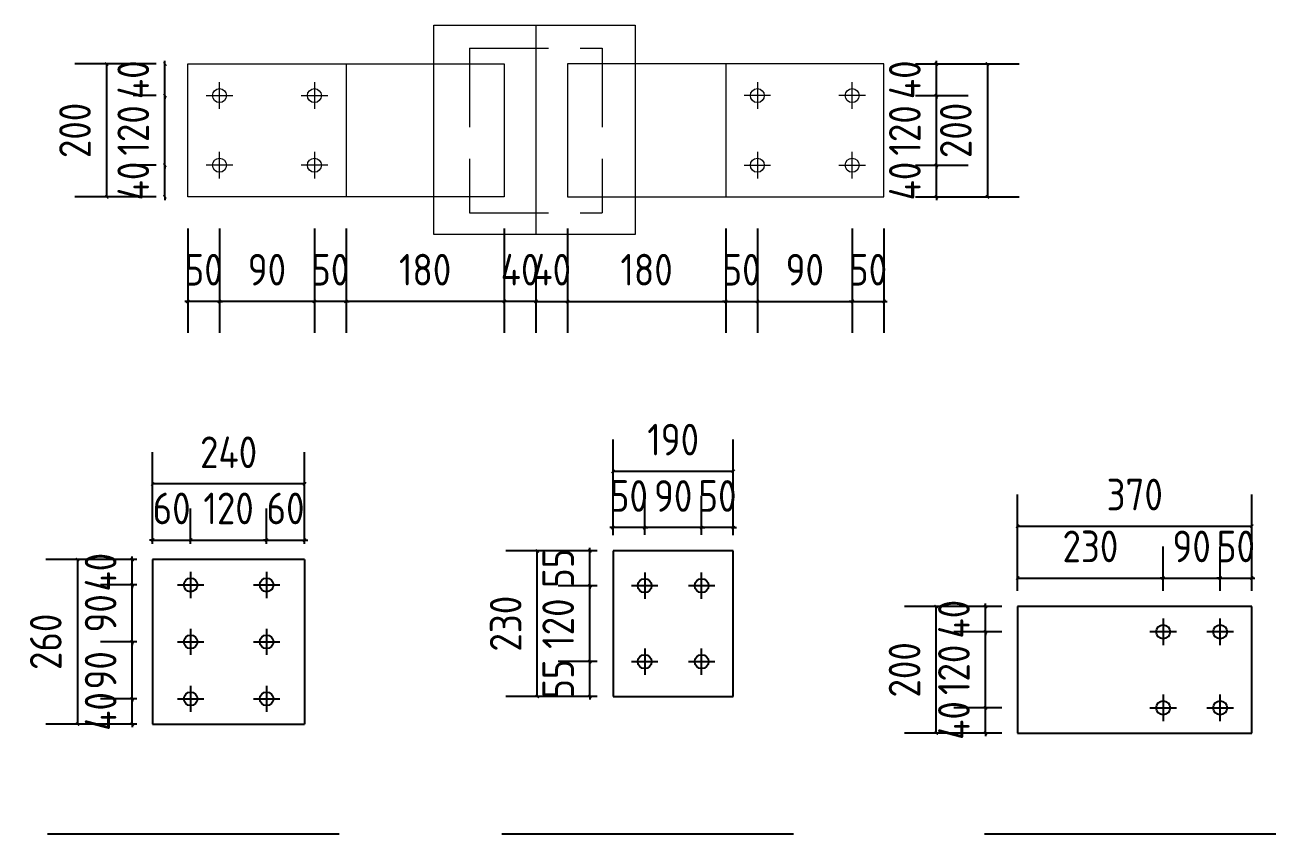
# Model space of a CAD drawing. Extents: x 411778 to 673094, y -11605 to 324395.
# Drawn here: x 487828 to 491782, y 129825 to 132381 of the extents above; entities that cross this region are included whole.
import ezdxf

# ---------------------------------------------------------------- set-up
doc = ezdxf.new("R2010")
doc.units = 0
doc.header["$LTSCALE"] = 1000
doc.header["$MEASUREMENT"] = 0
doc.linetypes.add('DASH', pattern=[0.35, 0.25, -0.1])
doc.styles.get("Standard").update_dxf_attribs({"font": 'gbenor.shx', "bigfont": 'gbcbig.shx'})
doc.dimstyles.get("Standard").update_dxf_attribs({"dimscale": 100, "dimtxt": 3.5, "dimasz": 1, "dimexe": 2.5, "dimexo": 3, "dimgap": 1.5, "dimtad": 1, "dimdec": 0, "dimzin": 0, "dimdsep": 46, "dimtxsty": 'Standard', "dimblk": 'ARCHTICK', "dimcen": 0.09, "dimadec": 0, "dimazin": 0, "dimtfac": 1, "dimtdec": 0, "dimtix": 1, "dimtmove": 2, "dimatfit": 3, "dimfxl": 1, "dimtolj": 1, "dimtzin": 0, "dimarcsym": 0})

# ---------------------------------------------------------------- blocks, each defined once
blk = doc.blocks.new('_ArchTick')
at = {"color": 0, "linetype": 'ByBlock', "const_width": 0.4}
blk.add_lwpolyline([(-0.5, -0.5), (0.5, 0.5)], dxfattribs=at)
blk = doc.blocks.new('*D84')
at = {"color": 3, "lineweight": -2}
for p, q in [((489543, 131737.9), (489543, 131407.9)), ((489443, 131619.4), (489443, 131407.9)), ((489443, 131507.9), (489433, 131507.9)), ((489443, 131507.9), (489543, 131507.9)), ((489543, 131507.9), (489553, 131507.9))]:
    blk.add_line(p, q, dxfattribs=at)
at = {"layer": 'Defpoints', "color": 0}
for p in [(489543, 131837.9), (489443, 131719.4), (489543, 131507.9)]:
    blk.add_point(p, dxfattribs=at)
at = {"color": 3, "lineweight": -2, "xscale": 10, "yscale": 10, "zscale": 10}
blk.add_blockref('_ArchTick', (489443, 131507.9), dxfattribs=at)
at = {"color": 3, "lineweight": -2, "xscale": 10, "yscale": 10, "zscale": 10, "rotation": 180}
blk.add_blockref('_ArchTick', (489543, 131507.9), dxfattribs=at)
at = {"color": 0, "lineweight": 15, "insert": (489493, 131607.9), "char_height": 100, "attachment_point": 5}
blk.add_mtext('\\A1;40', dxfattribs=at)
blk = doc.blocks.new('*D85')
at = {"color": 3, "lineweight": -2}
for p, q in [((489543, 131737.9), (489543, 131407.9)), ((490043, 131737.9), (490043, 131407.9)), ((489543, 131507.9), (490043, 131507.9))]:
    blk.add_line(p, q, dxfattribs=at)
at = {"layer": 'Defpoints', "color": 0}
for p in [(489543, 131837.9), (490043, 131837.9), (490043, 131507.9)]:
    blk.add_point(p, dxfattribs=at)
at = {"color": 3, "lineweight": -2, "xscale": 10, "yscale": 10, "zscale": 10, "rotation": 180}
blk.add_blockref('_ArchTick', (489543, 131507.9), dxfattribs=at)
at = {"color": 3, "lineweight": -2, "xscale": 10, "yscale": 10, "zscale": 10}
blk.add_blockref('_ArchTick', (490043, 131507.9), dxfattribs=at)
at = {"color": 0, "lineweight": 15, "insert": (489793, 131607.9), "char_height": 100, "attachment_point": 5}
blk.add_mtext('\\A1;180', dxfattribs=at)
blk = doc.blocks.new('*D86')
at = {"color": 3, "lineweight": -2}
for p, q in [((490043, 131737.9), (490043, 131407.9)), ((490143, 131737.9), (490143, 131407.9)), ((490043, 131507.9), (490033, 131507.9)), ((490043, 131507.9), (490143, 131507.9)), ((490143, 131507.9), (490153, 131507.9))]:
    blk.add_line(p, q, dxfattribs=at)
at = {"layer": 'Defpoints', "color": 0}
for p in [(490043, 131837.9), (490143, 131837.9), (490143, 131507.9)]:
    blk.add_point(p, dxfattribs=at)
at = {"color": 3, "lineweight": -2, "xscale": 10, "yscale": 10, "zscale": 10}
blk.add_blockref('_ArchTick', (490043, 131507.9), dxfattribs=at)
at = {"color": 3, "lineweight": -2, "xscale": 10, "yscale": 10, "zscale": 10, "rotation": 180}
blk.add_blockref('_ArchTick', (490143, 131507.9), dxfattribs=at)
at = {"color": 0, "lineweight": 15, "insert": (490093, 131607.9), "char_height": 100, "attachment_point": 5}
blk.add_mtext('\\A1;50', dxfattribs=at)
blk = doc.blocks.new('*D60')
at = {"color": 3, "lineweight": -2}
for p, q in [((490143, 131737.9), (490143, 131407.9)), ((490443, 131737.9), (490443, 131407.9)), ((490143, 131507.9), (490443, 131507.9))]:
    blk.add_line(p, q, dxfattribs=at)
at = {"layer": 'Defpoints', "color": 0}
for p in [(490143, 131837.9), (490443, 131837.9), (490443, 131507.9)]:
    blk.add_point(p, dxfattribs=at)
at = {"color": 3, "lineweight": -2, "xscale": 10, "yscale": 10, "zscale": 10, "rotation": 180}
blk.add_blockref('_ArchTick', (490143, 131507.9), dxfattribs=at)
at = {"color": 3, "lineweight": -2, "xscale": 10, "yscale": 10, "zscale": 10}
blk.add_blockref('_ArchTick', (490443, 131507.9), dxfattribs=at)
at = {"color": 0, "lineweight": 15, "insert": (490293, 131607.9), "char_height": 100, "attachment_point": 5}
blk.add_mtext('\\A1;90', dxfattribs=at)
blk = doc.blocks.new('*D87')
at = {"color": 3, "lineweight": -2}
for p, q in [((490443, 131737.9), (490443, 131407.9)), ((490543, 131737.9), (490543, 131407.9)), ((490443, 131507.9), (490433, 131507.9)), ((490443, 131507.9), (490543, 131507.9)), ((490543, 131507.9), (490553, 131507.9))]:
    blk.add_line(p, q, dxfattribs=at)
at = {"layer": 'Defpoints', "color": 0}
for p in [(490443, 131837.9), (490543, 131837.9), (490543, 131507.9)]:
    blk.add_point(p, dxfattribs=at)
at = {"color": 3, "lineweight": -2, "xscale": 10, "yscale": 10, "zscale": 10}
blk.add_blockref('_ArchTick', (490443, 131507.9), dxfattribs=at)
at = {"color": 3, "lineweight": -2, "xscale": 10, "yscale": 10, "zscale": 10, "rotation": 180}
blk.add_blockref('_ArchTick', (490543, 131507.9), dxfattribs=at)
at = {"color": 0, "lineweight": 15, "insert": (490493, 131607.9), "char_height": 100, "attachment_point": 5}
blk.add_mtext('\\A1;50', dxfattribs=at)
blk = doc.blocks.new('*D61')
at = {"color": 3, "lineweight": -2}
for p, q in [((489343, 131737.9), (489343, 131407.9)), ((489443, 131619.4), (489443, 131407.9)), ((489343, 131507.9), (489333, 131507.9)), ((489443, 131507.9), (489343, 131507.9)), ((489443, 131507.9), (489453, 131507.9))]:
    blk.add_line(p, q, dxfattribs=at)
at = {"layer": 'Defpoints', "color": 0}
for p in [(489343, 131837.9), (489443, 131719.4), (489343, 131507.9)]:
    blk.add_point(p, dxfattribs=at)
at = {"color": 3, "lineweight": -2, "xscale": 10, "yscale": 10, "zscale": 10}
blk.add_blockref('_ArchTick', (489343, 131507.9), dxfattribs=at)
at = {"color": 3, "lineweight": -2, "xscale": 10, "yscale": 10, "zscale": 10, "rotation": 180}
blk.add_blockref('_ArchTick', (489443, 131507.9), dxfattribs=at)
at = {"color": 0, "lineweight": 15, "insert": (489393, 131607.9), "char_height": 100, "attachment_point": 5}
blk.add_mtext('\\A1;40', dxfattribs=at)
blk = doc.blocks.new('*D62')
at = {"color": 3, "lineweight": -2}
for p, q in [((488843, 131737.9), (488843, 131407.9)), ((489343, 131737.9), (489343, 131407.9)), ((489343, 131507.9), (488843, 131507.9))]:
    blk.add_line(p, q, dxfattribs=at)
at = {"layer": 'Defpoints', "color": 0}
for p in [(488843, 131837.9), (489343, 131837.9), (488843, 131507.9)]:
    blk.add_point(p, dxfattribs=at)
at = {"color": 3, "lineweight": -2, "xscale": 10, "yscale": 10, "zscale": 10, "rotation": 180}
blk.add_blockref('_ArchTick', (488843, 131507.9), dxfattribs=at)
at = {"color": 3, "lineweight": -2, "xscale": 10, "yscale": 10, "zscale": 10}
blk.add_blockref('_ArchTick', (489343, 131507.9), dxfattribs=at)
at = {"color": 0, "lineweight": 15, "insert": (489093, 131607.9), "char_height": 100, "attachment_point": 5}
blk.add_mtext('\\A1;180', dxfattribs=at)
blk = doc.blocks.new('*D63')
at = {"color": 3, "lineweight": -2}
for p, q in [((488743, 131737.9), (488743, 131407.9)), ((488843, 131737.9), (488843, 131407.9)), ((488743, 131507.9), (488733, 131507.9)), ((488843, 131507.9), (488743, 131507.9)), ((488843, 131507.9), (488853, 131507.9))]:
    blk.add_line(p, q, dxfattribs=at)
at = {"layer": 'Defpoints', "color": 0}
for p in [(488743, 131837.9), (488843, 131837.9), (488743, 131507.9)]:
    blk.add_point(p, dxfattribs=at)
at = {"color": 3, "lineweight": -2, "xscale": 10, "yscale": 10, "zscale": 10}
blk.add_blockref('_ArchTick', (488743, 131507.9), dxfattribs=at)
at = {"color": 3, "lineweight": -2, "xscale": 10, "yscale": 10, "zscale": 10, "rotation": 180}
blk.add_blockref('_ArchTick', (488843, 131507.9), dxfattribs=at)
at = {"color": 0, "lineweight": 15, "insert": (488793, 131607.9), "char_height": 100, "attachment_point": 5}
blk.add_mtext('\\A1;50', dxfattribs=at)
blk = doc.blocks.new('*D64')
at = {"color": 3, "lineweight": -2}
for p, q in [((488443, 131737.9), (488443, 131407.9)), ((488743, 131737.9), (488743, 131407.9)), ((488743, 131507.9), (488443, 131507.9))]:
    blk.add_line(p, q, dxfattribs=at)
at = {"layer": 'Defpoints', "color": 0}
for p in [(488443, 131837.9), (488743, 131837.9), (488443, 131507.9)]:
    blk.add_point(p, dxfattribs=at)
at = {"color": 3, "lineweight": -2, "xscale": 10, "yscale": 10, "zscale": 10, "rotation": 180}
blk.add_blockref('_ArchTick', (488443, 131507.9), dxfattribs=at)
at = {"color": 3, "lineweight": -2, "xscale": 10, "yscale": 10, "zscale": 10}
blk.add_blockref('_ArchTick', (488743, 131507.9), dxfattribs=at)
at = {"color": 0, "lineweight": 15, "insert": (488593, 131607.9), "char_height": 100, "attachment_point": 5}
blk.add_mtext('\\A1;90', dxfattribs=at)
blk = doc.blocks.new('*D65')
at = {"color": 3, "lineweight": -2}
for p, q in [((488343, 131737.9), (488343, 131407.9)), ((488443, 131737.9), (488443, 131407.9)), ((488343, 131507.9), (488333, 131507.9)), ((488443, 131507.9), (488343, 131507.9)), ((488443, 131507.9), (488453, 131507.9))]:
    blk.add_line(p, q, dxfattribs=at)
at = {"layer": 'Defpoints', "color": 0}
for p in [(488343, 131837.9), (488443, 131837.9), (488343, 131507.9)]:
    blk.add_point(p, dxfattribs=at)
at = {"color": 3, "lineweight": -2, "xscale": 10, "yscale": 10, "zscale": 10}
blk.add_blockref('_ArchTick', (488343, 131507.9), dxfattribs=at)
at = {"color": 3, "lineweight": -2, "xscale": 10, "yscale": 10, "zscale": 10, "rotation": 180}
blk.add_blockref('_ArchTick', (488443, 131507.9), dxfattribs=at)
at = {"color": 0, "lineweight": 15, "insert": (488393, 131607.9), "char_height": 100, "attachment_point": 5}
blk.add_mtext('\\A1;50', dxfattribs=at)
blk = doc.blocks.new('*D66')
at = {"color": 3, "lineweight": -2}
for p, q in [((488270.5, 131937.9), (488270.5, 131947.9)), ((488243, 131937.9), (488170.5, 131937.9)), ((488270.5, 131837.9), (488270.5, 131937.9)), ((488243, 131837.9), (488170.5, 131837.9)), ((488270.5, 131837.9), (488270.5, 131827.9))]:
    blk.add_line(p, q, dxfattribs=at)
at = {"layer": 'Defpoints', "color": 0}
for p in [(488270.5, 131937.9), (488343, 131937.9), (488343, 131837.9)]:
    blk.add_point(p, dxfattribs=at)
at = {"color": 3, "lineweight": -2, "xscale": 10, "yscale": 10, "zscale": 10}
for p, rotation in [((488270.5, 131937.9), 270), ((488270.5, 131837.9), 90)]:
    blk.add_blockref('_ArchTick', p, dxfattribs=dict(at, rotation=rotation))
at = {"color": 0, "lineweight": 15, "insert": (488170.5, 131887.9), "char_height": 100, "attachment_point": 5, "rotation": 90}
blk.add_mtext('\\A1;40', dxfattribs=at)
blk = doc.blocks.new('*D67')
at = {"color": 3, "lineweight": -2}
for p, q in [((488243, 132157.9), (488170.5, 132157.9)), ((488270.5, 132157.9), (488270.5, 132167.9)), ((488270.5, 131937.9), (488270.5, 132157.9)), ((488243, 131937.9), (488170.5, 131937.9)), ((488270.5, 131937.9), (488270.5, 131927.9))]:
    blk.add_line(p, q, dxfattribs=at)
at = {"layer": 'Defpoints', "color": 0}
for p in [(488270.5, 132157.9), (488343, 132157.9), (488343, 131937.9)]:
    blk.add_point(p, dxfattribs=at)
at = {"color": 3, "lineweight": -2, "xscale": 10, "yscale": 10, "zscale": 10}
for p, rotation in [((488270.5, 132157.9), 270), ((488270.5, 131937.9), 90)]:
    blk.add_blockref('_ArchTick', p, dxfattribs=dict(at, rotation=rotation))
at = {"color": 0, "lineweight": 15, "insert": (488170.5, 132047.9), "char_height": 100, "attachment_point": 5, "rotation": 90}
blk.add_mtext('\\A1;120', dxfattribs=at)
blk = doc.blocks.new('*D68')
at = {"color": 3, "lineweight": -2}
for p, q in [((488270.5, 132257.9), (488270.5, 132267.9)), ((488243, 132257.9), (488170.5, 132257.9)), ((488270.5, 132157.9), (488270.5, 132257.9)), ((488243, 132157.9), (488170.5, 132157.9)), ((488270.5, 132157.9), (488270.5, 132147.9))]:
    blk.add_line(p, q, dxfattribs=at)
at = {"layer": 'Defpoints', "color": 0}
for p in [(488270.5, 132257.9), (488343, 132257.9), (488343, 132157.9)]:
    blk.add_point(p, dxfattribs=at)
at = {"color": 3, "lineweight": -2, "xscale": 10, "yscale": 10, "zscale": 10}
for p, rotation in [((488270.5, 132257.9), 270), ((488270.5, 132157.9), 90)]:
    blk.add_blockref('_ArchTick', p, dxfattribs=dict(at, rotation=rotation))
at = {"color": 0, "lineweight": 15, "insert": (488170.5, 132207.9), "char_height": 100, "attachment_point": 5, "rotation": 90}
blk.add_mtext('\\A1;40', dxfattribs=at)
blk = doc.blocks.new('*D69')
at = {"color": 3, "lineweight": -2}
for p, q in [((488243, 132257.9), (487986.3, 132257.9)), ((488086.3, 132257.9), (488086.3, 131837.9)), ((488243, 131837.9), (487986.3, 131837.9))]:
    blk.add_line(p, q, dxfattribs=at)
at = {"layer": 'Defpoints', "color": 0}
for p in [(488343, 132257.9), (488086.3, 131837.9), (488343, 131837.9)]:
    blk.add_point(p, dxfattribs=at)
at = {"color": 3, "lineweight": -2, "xscale": 10, "yscale": 10, "zscale": 10}
for p, rotation in [((488086.3, 132257.9), 90), ((488086.3, 131837.9), 270)]:
    blk.add_blockref('_ArchTick', p, dxfattribs=dict(at, rotation=rotation))
at = {"color": 0, "lineweight": 15, "insert": (487986.3, 132047.9), "char_height": 100, "attachment_point": 5, "rotation": 90}
blk.add_mtext('\\A1;200', dxfattribs=at)
blk = doc.blocks.new('*D70')
at = {"color": 3, "lineweight": -2}
for p, q in [((490709.2, 131937.9), (490709.2, 131947.9)), ((490643, 131937.9), (490809.2, 131937.9)), ((490709.2, 131837.9), (490709.2, 131937.9)), ((490643, 131837.9), (490809.2, 131837.9)), ((490709.2, 131837.9), (490709.2, 131827.9))]:
    blk.add_line(p, q, dxfattribs=at)
at = {"layer": 'Defpoints', "color": 0}
for p in [(490543, 131937.9), (490709.2, 131937.9), (490543, 131837.9)]:
    blk.add_point(p, dxfattribs=at)
at = {"color": 3, "lineweight": -2, "xscale": 10, "yscale": 10, "zscale": 10}
for p, rotation in [((490709.2, 131937.9), 270), ((490709.2, 131837.9), 90)]:
    blk.add_blockref('_ArchTick', p, dxfattribs=dict(at, rotation=rotation))
at = {"color": 0, "lineweight": 15, "insert": (490609.2, 131887.9), "char_height": 100, "attachment_point": 5, "rotation": 90}
blk.add_mtext('\\A1;40', dxfattribs=at)
blk = doc.blocks.new('*D71')
at = {"color": 3, "lineweight": -2}
for p, q in [((490643, 132157.9), (490809.2, 132157.9)), ((490709.2, 132157.9), (490709.2, 132167.9)), ((490709.2, 131937.9), (490709.2, 132157.9)), ((490643, 131937.9), (490809.2, 131937.9)), ((490709.2, 131937.9), (490709.2, 131927.9))]:
    blk.add_line(p, q, dxfattribs=at)
at = {"layer": 'Defpoints', "color": 0}
for p in [(490543, 132157.9), (490709.2, 132157.9), (490543, 131937.9)]:
    blk.add_point(p, dxfattribs=at)
at = {"color": 3, "lineweight": -2, "xscale": 10, "yscale": 10, "zscale": 10}
for p, rotation in [((490709.2, 132157.9), 270), ((490709.2, 131937.9), 90)]:
    blk.add_blockref('_ArchTick', p, dxfattribs=dict(at, rotation=rotation))
at = {"color": 0, "lineweight": 15, "insert": (490609.2, 132047.9), "char_height": 100, "attachment_point": 5, "rotation": 90}
blk.add_mtext('\\A1;120', dxfattribs=at)
blk = doc.blocks.new('*D72')
at = {"color": 3, "lineweight": -2}
for p, q in [((490709.2, 132257.9), (490709.2, 132267.9)), ((490643, 132257.9), (490809.2, 132257.9)), ((490709.2, 132157.9), (490709.2, 132257.9)), ((490643, 132157.9), (490809.2, 132157.9)), ((490709.2, 132157.9), (490709.2, 132147.9))]:
    blk.add_line(p, q, dxfattribs=at)
at = {"layer": 'Defpoints', "color": 0}
for p in [(490543, 132257.9), (490709.2, 132257.9), (490543, 132157.9)]:
    blk.add_point(p, dxfattribs=at)
at = {"color": 3, "lineweight": -2, "xscale": 10, "yscale": 10, "zscale": 10}
for p, rotation in [((490709.2, 132257.9), 270), ((490709.2, 132157.9), 90)]:
    blk.add_blockref('_ArchTick', p, dxfattribs=dict(at, rotation=rotation))
at = {"color": 0, "lineweight": 15, "insert": (490609.2, 132207.9), "char_height": 100, "attachment_point": 5, "rotation": 90}
blk.add_mtext('\\A1;40', dxfattribs=at)
blk = doc.blocks.new('*D73')
at = {"color": 3, "lineweight": -2}
for p, q in [((490643, 132257.9), (490970.3, 132257.9)), ((490870.3, 132257.9), (490870.3, 131837.9)), ((490643, 131837.9), (490970.3, 131837.9))]:
    blk.add_line(p, q, dxfattribs=at)
at = {"layer": 'Defpoints', "color": 0}
for p in [(490543, 132257.9), (490543, 131837.9), (490870.3, 131837.9)]:
    blk.add_point(p, dxfattribs=at)
at = {"color": 3, "lineweight": -2, "xscale": 10, "yscale": 10, "zscale": 10}
for p, rotation in [((490870.3, 132257.9), 90), ((490870.3, 131837.9), 270)]:
    blk.add_blockref('_ArchTick', p, dxfattribs=dict(at, rotation=rotation))
at = {"color": 0, "lineweight": 15, "insert": (490770.3, 132047.9), "char_height": 100, "attachment_point": 5, "rotation": 90}
blk.add_mtext('\\A1;200', dxfattribs=at)
blk = doc.blocks.new('*D92')
at = {"color": 3, "lineweight": -2}
for p, q in [((488181.8, 130252.1), (488067.3, 130252.1)), ((488167.3, 130252.1), (488167.3, 130262.1)), ((488167.3, 130172.1), (488167.3, 130252.1)), ((488181.8, 130172.1), (488067.3, 130172.1)), ((488167.3, 130172.1), (488167.3, 130162.1))]:
    blk.add_line(p, q, dxfattribs=at)
at = {"layer": 'Defpoints', "color": 0}
for p in [(488167.3, 130252.1), (488231.8, 130252.1), (488231.8, 130172.1)]:
    blk.add_point(p, dxfattribs=at)
at = {"color": 3, "lineweight": -2, "xscale": 10, "yscale": 10, "zscale": 10}
for p, rotation in [((488167.3, 130252.1), 270), ((488167.3, 130172.1), 90)]:
    blk.add_blockref('_ArchTick', p, dxfattribs=dict(at, rotation=rotation))
at = {"color": 0, "insert": (488067.3, 130212.1), "char_height": 100, "attachment_point": 5, "rotation": 90}
blk.add_mtext('\\A1;40', dxfattribs=at)
blk = doc.blocks.new('*D93')
at = {"color": 3, "lineweight": -2}
for p, q in [((488167.3, 130432.1), (488167.3, 130442.1)), ((488181.8, 130432.1), (488067.3, 130432.1)), ((488167.3, 130252.1), (488167.3, 130432.1)), ((488181.8, 130252.1), (488067.3, 130252.1)), ((488167.3, 130252.1), (488167.3, 130242.1))]:
    blk.add_line(p, q, dxfattribs=at)
at = {"layer": 'Defpoints', "color": 0}
for p in [(488167.3, 130432.1), (488231.8, 130432.1), (488231.8, 130252.1)]:
    blk.add_point(p, dxfattribs=at)
at = {"color": 3, "lineweight": -2, "xscale": 10, "yscale": 10, "zscale": 10}
for p, rotation in [((488167.3, 130432.1), 270), ((488167.3, 130252.1), 90)]:
    blk.add_blockref('_ArchTick', p, dxfattribs=dict(at, rotation=rotation))
at = {"color": 0, "insert": (488067.3, 130342.1), "char_height": 100, "attachment_point": 5, "rotation": 90}
blk.add_mtext('\\A1;90', dxfattribs=at)
blk = doc.blocks.new('*D94')
at = {"color": 3, "lineweight": -2}
for p, q in [((488181.8, 130612.1), (488067.3, 130612.1)), ((488167.3, 130612.1), (488167.3, 130622.1)), ((488167.3, 130432.1), (488167.3, 130612.1)), ((488181.8, 130432.1), (488067.3, 130432.1)), ((488167.3, 130432.1), (488167.3, 130422.1))]:
    blk.add_line(p, q, dxfattribs=at)
at = {"layer": 'Defpoints', "color": 0}
for p in [(488167.3, 130612.1), (488231.8, 130612.1), (488231.8, 130432.1)]:
    blk.add_point(p, dxfattribs=at)
at = {"color": 3, "lineweight": -2, "xscale": 10, "yscale": 10, "zscale": 10}
for p, rotation in [((488167.3, 130612.1), 270), ((488167.3, 130432.1), 90)]:
    blk.add_blockref('_ArchTick', p, dxfattribs=dict(at, rotation=rotation))
at = {"color": 0, "insert": (488067.3, 130522.1), "char_height": 100, "attachment_point": 5, "rotation": 90}
blk.add_mtext('\\A1;90', dxfattribs=at)
blk = doc.blocks.new('*D95')
at = {"color": 3, "lineweight": -2}
for p, q in [((488181.8, 130692.1), (488067.3, 130692.1)), ((488167.3, 130692.1), (488167.3, 130702.1)), ((488167.3, 130612.1), (488167.3, 130692.1)), ((488181.8, 130612.1), (488067.3, 130612.1)), ((488167.3, 130612.1), (488167.3, 130602.1))]:
    blk.add_line(p, q, dxfattribs=at)
at = {"layer": 'Defpoints', "color": 0}
for p in [(488167.3, 130692.1), (488231.8, 130692.1), (488231.8, 130612.1)]:
    blk.add_point(p, dxfattribs=at)
at = {"color": 3, "lineweight": -2, "xscale": 10, "yscale": 10, "zscale": 10}
for p, rotation in [((488167.3, 130692.1), 270), ((488167.3, 130612.1), 90)]:
    blk.add_blockref('_ArchTick', p, dxfattribs=dict(at, rotation=rotation))
at = {"color": 0, "insert": (488067.3, 130652.1), "char_height": 100, "attachment_point": 5, "rotation": 90}
blk.add_mtext('\\A1;40', dxfattribs=at)
blk = doc.blocks.new('*D79')
at = {"color": 3, "lineweight": -2}
for p, q in [((488231.8, 130742.1), (488231.8, 130853.6)), ((488351.8, 130742.1), (488351.8, 130853.6)), ((488231.8, 130753.6), (488221.8, 130753.6)), ((488231.8, 130753.6), (488351.8, 130753.6)), ((488351.8, 130753.6), (488361.8, 130753.6))]:
    blk.add_line(p, q, dxfattribs=at)
at = {"layer": 'Defpoints', "color": 0}
for p in [(488351.8, 130753.6), (488231.8, 130692.1), (488351.8, 130692.1)]:
    blk.add_point(p, dxfattribs=at)
at = {"color": 3, "lineweight": -2, "xscale": 10, "yscale": 10, "zscale": 10}
blk.add_blockref('_ArchTick', (488231.8, 130753.6), dxfattribs=at)
at = {"color": 3, "lineweight": -2, "xscale": 10, "yscale": 10, "zscale": 10, "rotation": 180}
blk.add_blockref('_ArchTick', (488351.8, 130753.6), dxfattribs=at)
at = {"color": 0, "insert": (488291.8, 130853.6), "char_height": 100, "attachment_point": 5}
blk.add_mtext('\\A1;60', dxfattribs=at)
blk = doc.blocks.new('*D80')
at = {"color": 3, "lineweight": -2}
for p, q in [((488351.8, 130742.1), (488351.8, 130853.6)), ((488591.8, 130742.1), (488591.8, 130853.6)), ((488351.8, 130753.6), (488591.8, 130753.6))]:
    blk.add_line(p, q, dxfattribs=at)
at = {"layer": 'Defpoints', "color": 0}
for p in [(488591.8, 130753.6), (488351.8, 130692.1), (488591.8, 130692.1)]:
    blk.add_point(p, dxfattribs=at)
at = {"color": 3, "lineweight": -2, "xscale": 10, "yscale": 10, "zscale": 10, "rotation": 180}
blk.add_blockref('_ArchTick', (488351.8, 130753.6), dxfattribs=at)
at = {"color": 3, "lineweight": -2, "xscale": 10, "yscale": 10, "zscale": 10}
blk.add_blockref('_ArchTick', (488591.8, 130753.6), dxfattribs=at)
at = {"color": 0, "insert": (488471.8, 130853.6), "char_height": 100, "attachment_point": 5}
blk.add_mtext('\\A1;120', dxfattribs=at)
blk = doc.blocks.new('*D96')
at = {"color": 3, "lineweight": -2}
for p, q in [((488591.8, 130742.1), (488591.8, 130853.6)), ((488711.8, 130742.1), (488711.8, 130853.6)), ((488591.8, 130753.6), (488581.8, 130753.6)), ((488591.8, 130753.6), (488711.8, 130753.6)), ((488711.8, 130753.6), (488721.8, 130753.6))]:
    blk.add_line(p, q, dxfattribs=at)
at = {"layer": 'Defpoints', "color": 0}
for p in [(488711.8, 130753.6), (488591.8, 130692.1), (488711.8, 130692.1)]:
    blk.add_point(p, dxfattribs=at)
at = {"color": 3, "lineweight": -2, "xscale": 10, "yscale": 10, "zscale": 10}
blk.add_blockref('_ArchTick', (488591.8, 130753.6), dxfattribs=at)
at = {"color": 3, "lineweight": -2, "xscale": 10, "yscale": 10, "zscale": 10, "rotation": 180}
blk.add_blockref('_ArchTick', (488711.8, 130753.6), dxfattribs=at)
at = {"color": 0, "insert": (488651.8, 130853.6), "char_height": 100, "attachment_point": 5}
blk.add_mtext('\\A1;60', dxfattribs=at)
blk = doc.blocks.new('*D97')
at = {"color": 3, "lineweight": -2}
for p, q in [((488231.8, 130742.1), (488231.8, 131031)), ((488711.8, 130742.1), (488711.8, 131031)), ((488711.8, 130931), (488231.8, 130931))]:
    blk.add_line(p, q, dxfattribs=at)
at = {"layer": 'Defpoints', "color": 0}
for p in [(488231.8, 130931), (488231.8, 130692.1), (488711.8, 130692.1)]:
    blk.add_point(p, dxfattribs=at)
at = {"color": 3, "lineweight": -2, "xscale": 10, "yscale": 10, "zscale": 10, "rotation": 180}
blk.add_blockref('_ArchTick', (488231.8, 130931), dxfattribs=at)
at = {"color": 3, "lineweight": -2, "xscale": 10, "yscale": 10, "zscale": 10}
blk.add_blockref('_ArchTick', (488711.8, 130931), dxfattribs=at)
at = {"color": 0, "insert": (488471.8, 131031), "char_height": 100, "attachment_point": 5}
blk.add_mtext('\\A1;240', dxfattribs=at)
blk = doc.blocks.new('*D98')
at = {"color": 3, "lineweight": -2}
for p, q in [((488181.8, 130692.1), (487894, 130692.1)), ((487994, 130692.1), (487994, 130172.1)), ((488181.8, 130172.1), (487894, 130172.1))]:
    blk.add_line(p, q, dxfattribs=at)
at = {"layer": 'Defpoints', "color": 0}
for p in [(488231.8, 130692.1), (487994, 130172.1), (488231.8, 130172.1)]:
    blk.add_point(p, dxfattribs=at)
at = {"color": 3, "lineweight": -2, "xscale": 10, "yscale": 10, "zscale": 10}
for p, rotation in [((487994, 130692.1), 90), ((487994, 130172.1), 270)]:
    blk.add_blockref('_ArchTick', p, dxfattribs=dict(at, rotation=rotation))
at = {"color": 0, "insert": (487894, 130432.1), "char_height": 100, "attachment_point": 5, "rotation": 90}
blk.add_mtext('\\A1;260', dxfattribs=at)
blk = doc.blocks.new('*D99')
at = {"color": 3, "lineweight": -2}
for p, q in [((490915.8, 130223.6), (490764.3, 130223.6)), ((490864.3, 130223.6), (490864.3, 130233.6)), ((490864.3, 130143.6), (490864.3, 130223.6)), ((490915.8, 130143.6), (490764.3, 130143.6)), ((490864.3, 130143.6), (490864.3, 130133.6))]:
    blk.add_line(p, q, dxfattribs=at)
at = {"layer": 'Defpoints', "color": 0}
for p in [(490864.3, 130223.6), (490965.8, 130223.6), (490965.8, 130143.6)]:
    blk.add_point(p, dxfattribs=at)
at = {"color": 3, "lineweight": -2, "xscale": 10, "yscale": 10, "zscale": 10}
for p, rotation in [((490864.3, 130223.6), 270), ((490864.3, 130143.6), 90)]:
    blk.add_blockref('_ArchTick', p, dxfattribs=dict(at, rotation=rotation))
at = {"color": 0, "insert": (490764.3, 130183.6), "char_height": 100, "attachment_point": 5, "rotation": 90}
blk.add_mtext('\\A1;40', dxfattribs=at)
blk = doc.blocks.new('*D81')
at = {"color": 3, "lineweight": -2}
for p, q in [((490915.8, 130463.6), (490764.3, 130463.6)), ((490864.3, 130223.6), (490864.3, 130463.6)), ((490915.8, 130223.6), (490764.3, 130223.6))]:
    blk.add_line(p, q, dxfattribs=at)
at = {"layer": 'Defpoints', "color": 0}
for p in [(490864.3, 130463.6), (490965.8, 130463.6), (490965.8, 130223.6)]:
    blk.add_point(p, dxfattribs=at)
at = {"color": 3, "lineweight": -2, "xscale": 10, "yscale": 10, "zscale": 10}
for p, rotation in [((490864.3, 130463.6), 90), ((490864.3, 130223.6), 270)]:
    blk.add_blockref('_ArchTick', p, dxfattribs=dict(at, rotation=rotation))
at = {"color": 0, "insert": (490764.3, 130343.6), "char_height": 100, "attachment_point": 5, "rotation": 90}
blk.add_mtext('\\A1;120', dxfattribs=at)
blk = doc.blocks.new('*D100')
at = {"color": 3, "lineweight": -2}
for p, q in [((490915.8, 130543.6), (490764.3, 130543.6)), ((490864.3, 130543.6), (490864.3, 130553.6)), ((490864.3, 130463.6), (490864.3, 130543.6)), ((490915.8, 130463.6), (490764.3, 130463.6)), ((490864.3, 130463.6), (490864.3, 130453.6))]:
    blk.add_line(p, q, dxfattribs=at)
at = {"layer": 'Defpoints', "color": 0}
for p in [(490864.3, 130543.6), (490965.8, 130543.6), (490965.8, 130463.6)]:
    blk.add_point(p, dxfattribs=at)
at = {"color": 3, "lineweight": -2, "xscale": 10, "yscale": 10, "zscale": 10}
for p, rotation in [((490864.3, 130543.6), 270), ((490864.3, 130463.6), 90)]:
    blk.add_blockref('_ArchTick', p, dxfattribs=dict(at, rotation=rotation))
at = {"color": 0, "insert": (490764.3, 130503.6), "char_height": 100, "attachment_point": 5, "rotation": 90}
blk.add_mtext('\\A1;40', dxfattribs=at)
blk = doc.blocks.new('*D82')
at = {"color": 3, "lineweight": -2}
for p, q in [((490965.8, 130593.6), (490965.8, 130733.6)), ((491425.8, 130593.6), (491425.8, 130733.6)), ((490965.8, 130633.6), (491425.8, 130633.6))]:
    blk.add_line(p, q, dxfattribs=at)
at = {"layer": 'Defpoints', "color": 0}
for p in [(491425.8, 130633.6), (490965.8, 130543.6), (491425.8, 130543.6)]:
    blk.add_point(p, dxfattribs=at)
at = {"color": 3, "lineweight": -2, "xscale": 10, "yscale": 10, "zscale": 10, "rotation": 180}
blk.add_blockref('_ArchTick', (490965.8, 130633.6), dxfattribs=at)
at = {"color": 3, "lineweight": -2, "xscale": 10, "yscale": 10, "zscale": 10}
blk.add_blockref('_ArchTick', (491425.8, 130633.6), dxfattribs=at)
at = {"color": 0, "insert": (491195.8, 130733.6), "char_height": 100, "attachment_point": 5}
blk.add_mtext('\\A1;230', dxfattribs=at)
blk = doc.blocks.new('*D83')
at = {"color": 3, "lineweight": -2}
for p, q in [((491425.8, 130593.6), (491425.8, 130733.6)), ((491605.8, 130593.6), (491605.8, 130733.6)), ((491425.8, 130633.6), (491415.8, 130633.6)), ((491425.8, 130633.6), (491605.8, 130633.6)), ((491605.8, 130633.6), (491615.8, 130633.6))]:
    blk.add_line(p, q, dxfattribs=at)
at = {"layer": 'Defpoints', "color": 0}
for p in [(491605.8, 130633.6), (491425.8, 130543.6), (491605.8, 130543.6)]:
    blk.add_point(p, dxfattribs=at)
at = {"color": 3, "lineweight": -2, "xscale": 10, "yscale": 10, "zscale": 10}
blk.add_blockref('_ArchTick', (491425.8, 130633.6), dxfattribs=at)
at = {"color": 3, "lineweight": -2, "xscale": 10, "yscale": 10, "zscale": 10, "rotation": 180}
blk.add_blockref('_ArchTick', (491605.8, 130633.6), dxfattribs=at)
at = {"color": 0, "insert": (491515.8, 130733.6), "char_height": 100, "attachment_point": 5}
blk.add_mtext('\\A1;90', dxfattribs=at)
blk = doc.blocks.new('*D101')
at = {"color": 3, "lineweight": -2}
for p, q in [((491605.8, 130593.6), (491605.8, 130733.6)), ((491705.8, 130593.6), (491705.8, 130733.6)), ((491605.8, 130633.6), (491595.8, 130633.6)), ((491605.8, 130633.6), (491705.8, 130633.6)), ((491705.8, 130633.6), (491715.8, 130633.6))]:
    blk.add_line(p, q, dxfattribs=at)
at = {"layer": 'Defpoints', "color": 0}
for p in [(491705.8, 130633.6), (491605.8, 130543.6), (491705.8, 130543.6)]:
    blk.add_point(p, dxfattribs=at)
at = {"color": 3, "lineweight": -2, "xscale": 10, "yscale": 10, "zscale": 10}
blk.add_blockref('_ArchTick', (491605.8, 130633.6), dxfattribs=at)
at = {"color": 3, "lineweight": -2, "xscale": 10, "yscale": 10, "zscale": 10, "rotation": 180}
blk.add_blockref('_ArchTick', (491705.8, 130633.6), dxfattribs=at)
at = {"color": 0, "insert": (491655.8, 130733.6), "char_height": 100, "attachment_point": 5}
blk.add_mtext('\\A1;50', dxfattribs=at)
blk = doc.blocks.new('*D102')
at = {"color": 3, "lineweight": -2}
for p, q in [((490915.8, 130543.6), (490608.3, 130543.6)), ((490708.3, 130143.6), (490708.3, 130543.6)), ((490915.8, 130143.6), (490608.3, 130143.6))]:
    blk.add_line(p, q, dxfattribs=at)
at = {"layer": 'Defpoints', "color": 0}
for p in [(490708.3, 130543.6), (490965.8, 130543.6), (490965.8, 130143.6)]:
    blk.add_point(p, dxfattribs=at)
at = {"color": 3, "lineweight": -2, "xscale": 10, "yscale": 10, "zscale": 10}
for p, rotation in [((490708.3, 130543.6), 90), ((490708.3, 130143.6), 270)]:
    blk.add_blockref('_ArchTick', p, dxfattribs=dict(at, rotation=rotation))
at = {"color": 0, "insert": (490608.3, 130343.6), "char_height": 100, "attachment_point": 5, "rotation": 90}
blk.add_mtext('\\A1;200', dxfattribs=at)
blk = doc.blocks.new('*D103')
at = {"color": 3, "lineweight": -2}
for p, q in [((490965.8, 130593.6), (490965.8, 130897.5)), ((491705.8, 130593.6), (491705.8, 130897.5)), ((490965.8, 130797.5), (491705.8, 130797.5))]:
    blk.add_line(p, q, dxfattribs=at)
at = {"layer": 'Defpoints', "color": 0}
for p in [(491705.8, 130797.5), (490965.8, 130543.6), (491705.8, 130543.6)]:
    blk.add_point(p, dxfattribs=at)
at = {"color": 3, "lineweight": -2, "xscale": 10, "yscale": 10, "zscale": 10, "rotation": 180}
blk.add_blockref('_ArchTick', (490965.8, 130797.5), dxfattribs=at)
at = {"color": 3, "lineweight": -2, "xscale": 10, "yscale": 10, "zscale": 10}
blk.add_blockref('_ArchTick', (491705.8, 130797.5), dxfattribs=at)
at = {"color": 0, "insert": (491335.8, 130897.5), "char_height": 100, "attachment_point": 5}
blk.add_mtext('\\A1;370', dxfattribs=at)
blk = doc.blocks.new('*D106')
at = {"color": 3, "lineweight": -2}
for p, q in [((489637, 130369.5), (489513.5, 130369.5)), ((489613.5, 130369.5), (489613.5, 130379.5)), ((489613.5, 130259.5), (489613.5, 130369.5)), ((489637, 130259.5), (489513.5, 130259.5)), ((489613.5, 130259.5), (489613.5, 130249.5))]:
    blk.add_line(p, q, dxfattribs=at)
at = {"layer": 'Defpoints', "color": 0}
for p in [(489613.5, 130369.5), (489687, 130369.5), (489687, 130259.5)]:
    blk.add_point(p, dxfattribs=at)
at = {"color": 3, "lineweight": -2, "xscale": 10, "yscale": 10, "zscale": 10}
for p, rotation in [((489613.5, 130369.5), 270), ((489613.5, 130259.5), 90)]:
    blk.add_blockref('_ArchTick', p, dxfattribs=dict(at, rotation=rotation))
at = {"color": 0, "insert": (489513.5, 130314.5), "char_height": 100, "attachment_point": 5, "rotation": 90}
blk.add_mtext('\\A1;55', dxfattribs=at)
blk = doc.blocks.new('*D107')
at = {"color": 3, "lineweight": -2}
for p, q in [((489637, 130609.5), (489513.5, 130609.5)), ((489613.5, 130369.5), (489613.5, 130609.5)), ((489637, 130369.5), (489513.5, 130369.5))]:
    blk.add_line(p, q, dxfattribs=at)
at = {"layer": 'Defpoints', "color": 0}
for p in [(489613.5, 130609.5), (489687, 130609.5), (489687, 130369.5)]:
    blk.add_point(p, dxfattribs=at)
at = {"color": 3, "lineweight": -2, "xscale": 10, "yscale": 10, "zscale": 10}
for p, rotation in [((489613.5, 130609.5), 90), ((489613.5, 130369.5), 270)]:
    blk.add_blockref('_ArchTick', p, dxfattribs=dict(at, rotation=rotation))
at = {"color": 0, "insert": (489513.5, 130489.5), "char_height": 100, "attachment_point": 5, "rotation": 90}
blk.add_mtext('\\A1;120', dxfattribs=at)
blk = doc.blocks.new('*D108')
at = {"color": 3, "lineweight": -2}
for p, q in [((489637, 130719.5), (489513.5, 130719.5)), ((489613.5, 130719.5), (489613.5, 130729.5)), ((489613.5, 130609.5), (489613.5, 130719.5)), ((489637, 130609.5), (489513.5, 130609.5)), ((489613.5, 130609.5), (489613.5, 130599.5))]:
    blk.add_line(p, q, dxfattribs=at)
at = {"layer": 'Defpoints', "color": 0}
for p in [(489613.5, 130719.5), (489687, 130719.5), (489687, 130609.5)]:
    blk.add_point(p, dxfattribs=at)
at = {"color": 3, "lineweight": -2, "xscale": 10, "yscale": 10, "zscale": 10}
for p, rotation in [((489613.5, 130719.5), 270), ((489613.5, 130609.5), 90)]:
    blk.add_blockref('_ArchTick', p, dxfattribs=dict(at, rotation=rotation))
at = {"color": 0, "insert": (489513.5, 130664.5), "char_height": 100, "attachment_point": 5, "rotation": 90}
blk.add_mtext('\\A1;55', dxfattribs=at)
blk = doc.blocks.new('*D109')
at = {"color": 3, "lineweight": -2}
for p, q in [((489637, 130719.5), (489347.6, 130719.5)), ((489447.6, 130259.5), (489447.6, 130719.5)), ((489637, 130259.5), (489347.6, 130259.5))]:
    blk.add_line(p, q, dxfattribs=at)
at = {"layer": 'Defpoints', "color": 0}
for p in [(489447.6, 130719.5), (489687, 130719.5), (489687, 130259.5)]:
    blk.add_point(p, dxfattribs=at)
at = {"color": 3, "lineweight": -2, "xscale": 10, "yscale": 10, "zscale": 10}
for p, rotation in [((489447.6, 130719.5), 90), ((489447.6, 130259.5), 270)]:
    blk.add_blockref('_ArchTick', p, dxfattribs=dict(at, rotation=rotation))
at = {"color": 0, "insert": (489347.6, 130489.5), "char_height": 100, "attachment_point": 5, "rotation": 90}
blk.add_mtext('\\A1;230', dxfattribs=at)
blk = doc.blocks.new('*D110')
at = {"color": 3, "lineweight": -2}
for p, q in [((489967, 130770.5), (489967, 130893)), ((490067, 130770.5), (490067, 130893)), ((489967, 130793), (489957, 130793)), ((490067, 130793), (489967, 130793)), ((490067, 130793), (490077, 130793))]:
    blk.add_line(p, q, dxfattribs=at)
at = {"layer": 'Defpoints', "color": 0}
for p in [(489967, 130793), (489967, 130720.5), (490067, 130720.5)]:
    blk.add_point(p, dxfattribs=at)
at = {"color": 3, "lineweight": -2, "xscale": 10, "yscale": 10, "zscale": 10}
blk.add_blockref('_ArchTick', (489967, 130793), dxfattribs=at)
at = {"color": 3, "lineweight": -2, "xscale": 10, "yscale": 10, "zscale": 10, "rotation": 180}
blk.add_blockref('_ArchTick', (490067, 130793), dxfattribs=at)
at = {"color": 0, "insert": (490017, 130893), "char_height": 100, "attachment_point": 5}
blk.add_mtext('\\A1;50', dxfattribs=at)
blk = doc.blocks.new('*D111')
at = {"color": 3, "lineweight": -2}
for p, q in [((489787, 130770.5), (489787, 130893)), ((489967, 130770.5), (489967, 130893)), ((489787, 130793), (489777, 130793)), ((489967, 130793), (489787, 130793)), ((489967, 130793), (489977, 130793))]:
    blk.add_line(p, q, dxfattribs=at)
at = {"layer": 'Defpoints', "color": 0}
for p in [(489787, 130793), (489787, 130720.5), (489967, 130720.5)]:
    blk.add_point(p, dxfattribs=at)
at = {"color": 3, "lineweight": -2, "xscale": 10, "yscale": 10, "zscale": 10}
blk.add_blockref('_ArchTick', (489787, 130793), dxfattribs=at)
at = {"color": 3, "lineweight": -2, "xscale": 10, "yscale": 10, "zscale": 10, "rotation": 180}
blk.add_blockref('_ArchTick', (489967, 130793), dxfattribs=at)
at = {"color": 0, "insert": (489877, 130893), "char_height": 100, "attachment_point": 5}
blk.add_mtext('\\A1;90', dxfattribs=at)
blk = doc.blocks.new('*D112')
at = {"color": 3, "lineweight": -2}
for p, q in [((489687, 130770.5), (489687, 130893)), ((489787, 130770.5), (489787, 130893)), ((489687, 130793), (489677, 130793)), ((489787, 130793), (489687, 130793)), ((489787, 130793), (489797, 130793))]:
    blk.add_line(p, q, dxfattribs=at)
at = {"layer": 'Defpoints', "color": 0}
for p in [(489687, 130793), (489687, 130720.5), (489787, 130720.5)]:
    blk.add_point(p, dxfattribs=at)
at = {"color": 3, "lineweight": -2, "xscale": 10, "yscale": 10, "zscale": 10}
blk.add_blockref('_ArchTick', (489687, 130793), dxfattribs=at)
at = {"color": 3, "lineweight": -2, "xscale": 10, "yscale": 10, "zscale": 10, "rotation": 180}
blk.add_blockref('_ArchTick', (489787, 130793), dxfattribs=at)
at = {"color": 0, "insert": (489737, 130893), "char_height": 100, "attachment_point": 5}
blk.add_mtext('\\A1;50', dxfattribs=at)
blk = doc.blocks.new('*D113')
at = {"color": 3, "lineweight": -2}
for p, q in [((489687, 130769.5), (489687, 131071)), ((490067, 130769.5), (490067, 131071)), ((489687, 130971), (490067, 130971))]:
    blk.add_line(p, q, dxfattribs=at)
at = {"layer": 'Defpoints', "color": 0}
for p in [(490067, 130971), (489687, 130719.5), (490067, 130719.5)]:
    blk.add_point(p, dxfattribs=at)
at = {"color": 3, "lineweight": -2, "xscale": 10, "yscale": 10, "zscale": 10, "rotation": 180}
blk.add_blockref('_ArchTick', (489687, 130971), dxfattribs=at)
at = {"color": 3, "lineweight": -2, "xscale": 10, "yscale": 10, "zscale": 10}
blk.add_blockref('_ArchTick', (490067, 130971), dxfattribs=at)
at = {"color": 0, "insert": (489877, 131071), "char_height": 100, "attachment_point": 5}
blk.add_mtext('\\A1;190', dxfattribs=at)

msp = doc.modelspace()

# ---------------------------------------------------------------- linework, layer by layer
at = {"color": 1, "lineweight": 15}
msp.add_line((489443, 132380.9), (489443, 131719.4), dxfattribs=at)
at = {"linetype": 'DASH', "lineweight": 15}
for p, q in [((489233, 132307.9), (489233, 131787.9)), ((489233, 132307.9), (489653, 132307.9)), ((489653, 132307.9), (489653, 131787.9)), ((489233, 131787.9), (489653, 131787.9))]:
    msp.add_line(p, q, dxfattribs=at)
at = {"lineweight": 15}
for p, q in [((488343, 131837.9), (488343, 132257.9)), ((488343, 132257.9), (489343, 132257.9)), ((488843, 132257.9), (488843, 131837.9)), ((489343, 132257.9), (489343, 131837.9)), ((489343, 132257.9), (489343, 131837.9)), ((489543, 132257.9), (489543, 131837.9)), ((490543, 132257.9), (489543, 132257.9)), ((490043, 132257.9), (490043, 131837.9)), ((490543, 131837.9), (490543, 132257.9)), ((488443, 132115.9), (488443, 132199.9)), ((488743, 132199.9), (488743, 132115.9)), ((490143, 132199.9), (490143, 132115.9)), ((490443, 132115.9), (490443, 132199.9)), ((488401, 132157.9), (488485, 132157.9)), ((488701, 132157.9), (488785, 132157.9)), ((490185, 132157.9), (490101, 132157.9)), ((490485, 132157.9), (490401, 132157.9)), ((488443, 131895.9), (488443, 131979.9)), ((488743, 131979.9), (488743, 131895.9)), ((490143, 131979.9), (490143, 131895.9)), ((490443, 131895.9), (490443, 131979.9)), ((488485, 131937.9), (488401, 131937.9)), ((488785, 131937.9), (488701, 131937.9)), ((490101, 131937.9), (490185, 131937.9)), ((490401, 131937.9), (490485, 131937.9)), ((489343, 131837.9), (488343, 131837.9)), ((489543, 131837.9), (490543, 131837.9))]:
    msp.add_line(p, q, dxfattribs=at)
for p, q in [((490067, 130719.5), (489687, 130719.5)), ((489687, 130719.5), (489687, 130259.5)), ((490067, 130259.5), (490067, 130719.5)), ((488711.8, 130692.1), (488231.8, 130692.1)), ((488231.8, 130692.1), (488231.8, 130172.1)), ((488711.8, 130692.1), (488711.8, 130172.1)), ((489787, 130651.5), (489787, 130567.5)), ((489967, 130567.5), (489967, 130651.5)), ((488310.3, 130612.1), (488393.3, 130612.1)), ((488550.3, 130612.1), (488633.3, 130612.1)), ((489829, 130609.5), (489745, 130609.5)), ((490009, 130609.5), (489925, 130609.5)), ((490965.8, 130543.6), (490965.8, 130143.6)), ((491705.8, 130543.6), (490965.8, 130543.6)), ((491705.8, 130143.6), (491705.8, 130543.6)), ((491425.8, 130505.6), (491425.8, 130421.6)), ((491605.8, 130421.6), (491605.8, 130505.6)), ((491467.8, 130463.6), (491383.8, 130463.6)), ((491647.8, 130463.6), (491563.8, 130463.6)), ((488310.3, 130432.1), (488393.3, 130432.1)), ((488550.3, 130432.1), (488633.3, 130432.1)), ((489787, 130411.5), (489787, 130327.5)), ((489967, 130327.5), (489967, 130411.5)), ((489745, 130369.5), (489829, 130369.5)), ((489925, 130369.5), (490009, 130369.5)), ((488310.3, 130252.1), (488393.3, 130252.1)), ((488550.3, 130252.1), (488633.3, 130252.1)), ((489687, 130259.5), (490067, 130259.5)), ((491425.8, 130265.6), (491425.8, 130181.6)), ((491605.8, 130181.6), (491605.8, 130265.6)), ((491383.8, 130223.6), (491467.8, 130223.6)), ((491563.8, 130223.6), (491647.8, 130223.6)), ((488231.8, 130172.1), (488711.8, 130172.1)), ((490965.8, 130143.6), (491705.8, 130143.6)), ((487899.8, 129825.1), (488821.3, 129825.1)), ((489335.3, 129825.1), (490256.8, 129825.1)), ((490860.8, 129825.1), (491782.3, 129825.1))]:
    msp.add_line(p, q)
at = {"color": 0}
for p, q in [((488351.8, 130653.6), (488351.8, 130570.6)), ((488591.8, 130653.6), (488591.8, 130570.6)), ((488351.8, 130473.6), (488351.8, 130390.6)), ((488591.8, 130473.6), (488591.8, 130390.6)), ((488351.8, 130293.6), (488351.8, 130210.6)), ((488591.8, 130293.6), (488591.8, 130210.6))]:
    msp.add_line(p, q, dxfattribs=at)
at = {"lineweight": 15}
msp.add_lwpolyline([(489121, 132380.9), (489757, 132380.9), (489757, 131719.4), (489121, 131719.4)], close=True, dxfattribs=at)
for centre in [(488443, 132157.9), (488743, 132157.9), (490143, 132157.9), (490443, 132157.9), (488443, 131937.9), (488743, 131937.9), (490143, 131937.9), (490443, 131937.9)]:
    msp.add_circle(centre, 22, dxfattribs=at)
for centre, radius in [((488351.8, 130612.1), 21.5), ((488591.8, 130612.1), 21.5), ((489787, 130609.5), 22), ((489967, 130609.5), 22), ((491425.8, 130463.6), 22), ((491605.8, 130463.6), 22), ((488351.8, 130432.1), 21.5), ((488591.8, 130432.1), 21.5), ((489787, 130369.5), 22), ((489967, 130369.5), 22), ((488351.8, 130252.1), 21.5), ((488591.8, 130252.1), 21.5), ((491425.8, 130223.6), 22), ((491605.8, 130223.6), 22)]:
    msp.add_circle(centre, radius)

# ---------------------------------------------------------------- dimensions: what is measured, and where the dimension line sits
for p1, p2, distance, picture, middle in [((488343, 132257.9), (488343, 131837.9), -256.7, '*D69', (487986.3, 132047.9)), ((490543, 132257.9), (490543, 131837.9), 327.3, '*D73', (490770.3, 132047.9))]:
    dim = msp.add_aligned_dim(p1=p1, p2=p2, distance=distance, text='200', dimstyle='Standard', override={"dimtxt": 1, "dimasz": 0.1, "dimexe": 1, "dimexo": 1, "dimgap": 0.5, "dimlfac": 0.5, "dimclrd": 3, "dimclre": 3}, dxfattribs=at)
    dim.commit()
    dim.dimension.update_dxf_attribs({"geometry": picture, "text_midpoint": middle})
for base, p1, p2, angle, text, picture, middle in [((488270.5, 132257.9), (488343, 132157.9), (488343, 132257.9), 90, '40', '*D68', (488170.5, 132207.9)), ((490709.2, 132257.9), (490543, 132157.9), (490543, 132257.9), 90, '40', '*D72', (490609.2, 132207.9)), ((488270.5, 132157.9), (488343, 131937.9), (488343, 132157.9), 90, '120', '*D67', (488170.5, 132047.9)), ((490709.2, 132157.9), (490543, 131937.9), (490543, 132157.9), 90, '120', '*D71', (490609.2, 132047.9)), ((488270.5, 131937.9), (488343, 131837.9), (488343, 131937.9), 90, '40', '*D66', (488170.5, 131887.9)), ((490709.2, 131937.9), (490543, 131837.9), (490543, 131937.9), 90, '40', '*D70', (490609.2, 131887.9)), ((488443, 131507.9), (488743, 131837.9), (488443, 131837.9), 180, '90', '*D64', (488593, 131607.9)), ((488843, 131507.9), (489343, 131837.9), (488843, 131837.9), 180, '180', '*D62', (489093, 131607.9)), ((489343, 131507.9), (489443, 131719.4), (489343, 131837.9), 180, '40', '*D61', (489393, 131607.9))]:
    dim = msp.add_linear_dim(base=base, p1=p1, p2=p2, angle=angle, text=text, dimstyle='Standard', override={"dimtxt": 1, "dimasz": 0.1, "dimexe": 1, "dimexo": 1, "dimgap": 0.5, "dimlfac": 0.5, "dimclrd": 3, "dimclre": 3}, dxfattribs=at)
    dim.commit()
    dim.dimension.update_dxf_attribs({"geometry": picture, "text_midpoint": middle})
for base, p1, p2, picture, middle in [((488343, 131507.9), (488443, 131837.9), (488343, 131837.9), '*D65', (488393, 131607.9)), ((488743, 131507.9), (488843, 131837.9), (488743, 131837.9), '*D63', (488793, 131607.9))]:
    dim = msp.add_linear_dim(base=base, p1=p1, p2=p2, angle=180, dimstyle='Standard', override={"dimtxt": 1, "dimasz": 0.1, "dimexe": 1, "dimexo": 1, "dimgap": 0.5, "dimlfac": 0.5, "dimclrd": 3, "dimclre": 3}, dxfattribs=at)
    dim.commit()
    dim.dimension.update_dxf_attribs({"geometry": picture, "text_midpoint": middle})
for base, p1, p2, text, picture, middle in [((489543, 131507.9), (489443, 131719.4), (489543, 131837.9), '40', '*D84', (489493, 131607.9)), ((490043, 131507.9), (489543, 131837.9), (490043, 131837.9), '180', '*D85', (489793, 131607.9)), ((490443, 131507.9), (490143, 131837.9), (490443, 131837.9), '90', '*D60', (490293, 131607.9))]:
    dim = msp.add_linear_dim(base=base, p1=p1, p2=p2, text=text, dimstyle='Standard', override={"dimtxt": 1, "dimasz": 0.1, "dimexe": 1, "dimexo": 1, "dimgap": 0.5, "dimlfac": 0.5, "dimclrd": 3, "dimclre": 3}, dxfattribs=at)
    dim.commit()
    dim.dimension.update_dxf_attribs({"geometry": picture, "text_midpoint": middle})
for base, p1, p2, picture, middle in [((490143, 131507.9), (490043, 131837.9), (490143, 131837.9), '*D86', (490093, 131607.9)), ((490543, 131507.9), (490443, 131837.9), (490543, 131837.9), '*D87', (490493, 131607.9))]:
    dim = msp.add_linear_dim(base=base, p1=p1, p2=p2, dimstyle='Standard', override={"dimtxt": 1, "dimasz": 0.1, "dimexe": 1, "dimexo": 1, "dimgap": 0.5, "dimlfac": 0.5, "dimclrd": 3, "dimclre": 3}, dxfattribs=at)
    dim.commit()
    dim.dimension.update_dxf_attribs({"geometry": picture, "text_midpoint": middle})
for p1, p2, distance, picture, middle in [((489687, 130719.5), (490067, 130719.5), 251.5, '*D113', (489877, 131071)), ((488711.8, 130692.1), (488231.8, 130692.1), -238.9, '*D97', (488471.8, 131031)), ((490965.8, 130543.6), (491705.8, 130543.6), 253.9, '*D103', (491335.8, 130897.5)), ((489687, 130259.5), (489687, 130719.5), 239.4, '*D109', (489347.6, 130489.5)), ((488231.8, 130692.1), (488231.8, 130172.1), -237.8, '*D98', (487894, 130432.1)), ((490965.8, 130143.6), (490965.8, 130543.6), 257.5, '*D102', (490608.3, 130343.6))]:
    dim = msp.add_aligned_dim(p1=p1, p2=p2, distance=distance, dimstyle='Standard', override={"dimtxt": 1, "dimasz": 0.1, "dimexe": 1, "dimexo": 0.5, "dimgap": 0.5, "dimlfac": 0.5, "dimclrd": 3, "dimclre": 3})
    dim.commit()
    dim.dimension.update_dxf_attribs({"geometry": picture, "text_midpoint": middle})
for base, p1, p2, angle, picture, middle in [((489687, 130793), (489787, 130720.5), (489687, 130720.5), 180, '*D112', (489737, 130893)), ((489787, 130793), (489967, 130720.5), (489787, 130720.5), 180, '*D111', (489877, 130893)), ((489967, 130793), (490067, 130720.5), (489967, 130720.5), 180, '*D110', (490017, 130893)), ((488167.3, 130692.1), (488231.8, 130612.1), (488231.8, 130692.1), 90, '*D95', (488067.3, 130652.1)), ((489613.5, 130719.5), (489687, 130609.5), (489687, 130719.5), 90, '*D108', (489513.5, 130664.5)), ((488167.3, 130612.1), (488231.8, 130432.1), (488231.8, 130612.1), 90, '*D94', (488067.3, 130522.1)), ((489613.5, 130609.5), (489687, 130369.5), (489687, 130609.5), 90, '*D107', (489513.5, 130489.5)), ((490864.3, 130543.6), (490965.8, 130463.6), (490965.8, 130543.6), 90, '*D100', (490764.3, 130503.6)), ((488167.3, 130432.1), (488231.8, 130252.1), (488231.8, 130432.1), 90, '*D93', (488067.3, 130342.1)), ((490864.3, 130463.6), (490965.8, 130223.6), (490965.8, 130463.6), 90, '*D81', (490764.3, 130343.6)), ((489613.5, 130369.5), (489687, 130259.5), (489687, 130369.5), 90, '*D106', (489513.5, 130314.5)), ((488167.3, 130252.1), (488231.8, 130172.1), (488231.8, 130252.1), 90, '*D92', (488067.3, 130212.1)), ((490864.3, 130223.6), (490965.8, 130143.6), (490965.8, 130223.6), 90, '*D99', (490764.3, 130183.6))]:
    dim = msp.add_linear_dim(base=base, p1=p1, p2=p2, angle=angle, dimstyle='Standard', override={"dimtxt": 1, "dimasz": 0.1, "dimexe": 1, "dimexo": 0.5, "dimgap": 0.5, "dimlfac": 0.5, "dimclrd": 3, "dimclre": 3})
    dim.commit()
    dim.dimension.update_dxf_attribs({"geometry": picture, "text_midpoint": middle})
for base, p1, p2, picture, middle in [((488351.8, 130753.6), (488231.8, 130692.1), (488351.8, 130692.1), '*D79', (488291.8, 130853.6)), ((488591.8, 130753.6), (488351.8, 130692.1), (488591.8, 130692.1), '*D80', (488471.8, 130853.6)), ((488711.8, 130753.6), (488591.8, 130692.1), (488711.8, 130692.1), '*D96', (488651.8, 130853.6)), ((491425.8, 130633.6), (490965.8, 130543.6), (491425.8, 130543.6), '*D82', (491195.8, 130733.6)), ((491605.8, 130633.6), (491425.8, 130543.6), (491605.8, 130543.6), '*D83', (491515.8, 130733.6)), ((491705.8, 130633.6), (491605.8, 130543.6), (491705.8, 130543.6), '*D101', (491655.8, 130733.6))]:
    dim = msp.add_linear_dim(base=base, p1=p1, p2=p2, dimstyle='Standard', override={"dimtxt": 1, "dimasz": 0.1, "dimexe": 1, "dimexo": 0.5, "dimgap": 0.5, "dimlfac": 0.5, "dimclrd": 3, "dimclre": 3})
    dim.commit()
    dim.dimension.update_dxf_attribs({"geometry": picture, "text_midpoint": middle})

doc.saveas('drawing.dxf')
